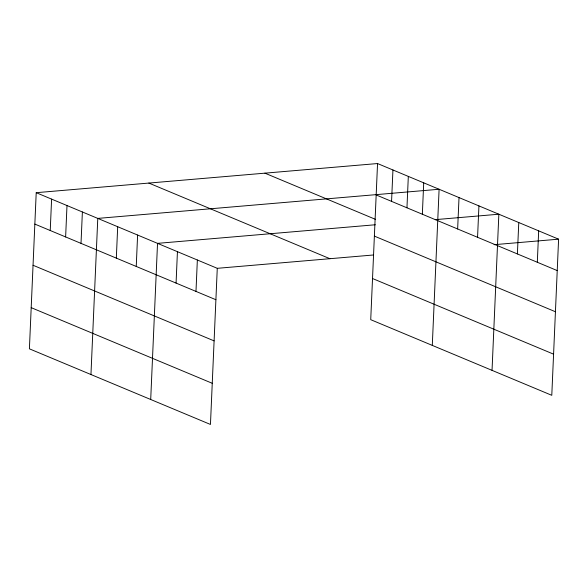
<?xml version="1.0" encoding="UTF-8"?>
<svg xmlns="http://www.w3.org/2000/svg" width="588" height="588" viewBox="0 0 588 588"><rect width="100%" height="100%" fill="white"/><g stroke="black" fill="none" stroke-linecap="round" stroke-linejoin="round"><path stroke-width="0.88" d="M36.213 192.688L29.4 348.824L210.453 424.455L217.273 268.319L36.213 192.688L377.547 163.545L558.6 239.176L551.787 395.312L370.727 319.681L377.547 163.545M50.237 230.518L51.604 199.111M65.628 236.949L66.995 205.543M81.012 243.373L82.386 211.974M90.956 374.534L97.777 218.405L439.104 189.262L432.29 345.391M116.321 258.125L117.688 226.718M136.24 266.445L137.607 235.038M150.704 399.495L157.525 243.359L375.335 224.763M176.069 283.085L177.436 251.679M195.988 291.405L197.355 259.999M391.564 201.375L392.938 169.969M406.955 207.807L408.322 176.4M422.346 214.23L423.713 182.831M457.648 228.982L459.022 197.583M477.566 237.302L478.933 205.896M492.038 370.352L498.852 214.216L435.267 219.647M517.396 253.942L518.77 222.536M537.314 262.263L538.682 230.856M217.273 268.319L373.431 254.986M494.104 244.689L558.6 239.176M376.173 194.944L557.226 270.583M264.909 173.159L375.423 219.331M374.38 236.111L555.432 311.743M148.852 183.066L329.912 258.705M372.527 278.514L553.58 354.152M34.846 224.087L215.899 299.726M33.046 265.254L214.106 340.886M31.201 307.656L212.253 383.295"/></g></svg>
